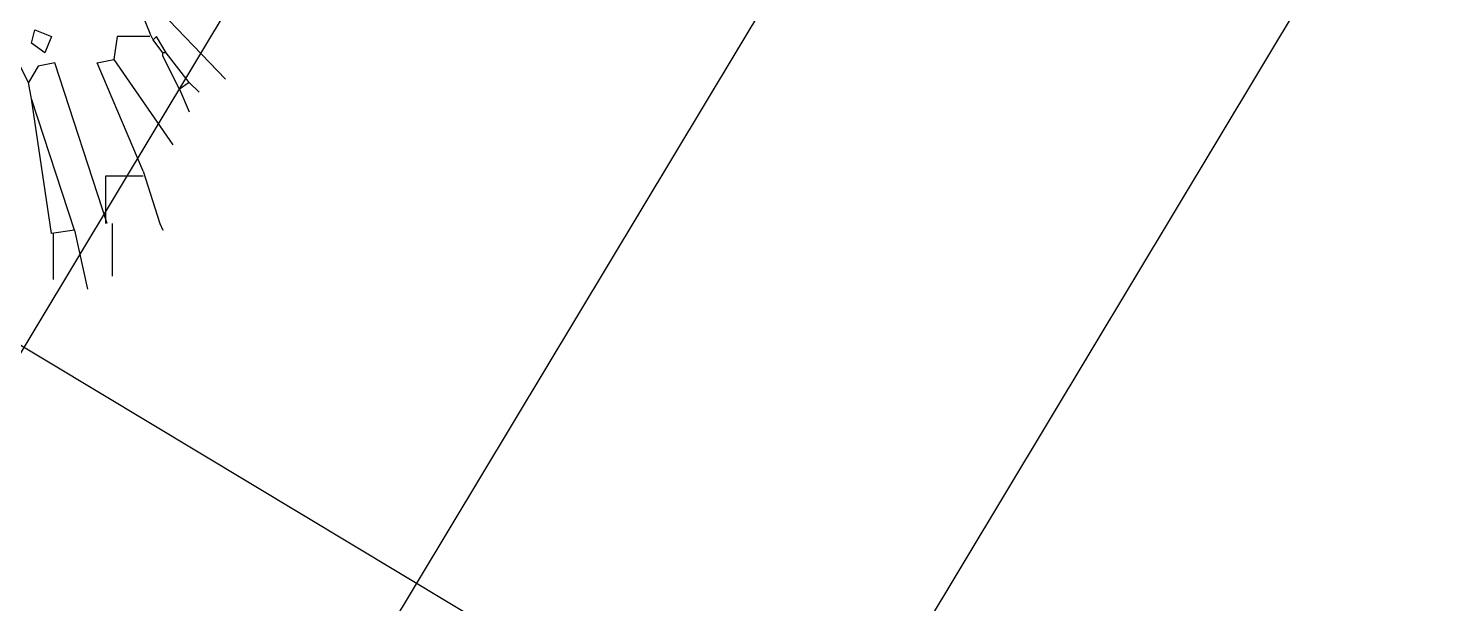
# Model space of a CAD drawing. Header units: metres. Extents: x 97 to 197, y 104 to 205.
# Drawn here: x 184.5763 to 184.6991, y 114.468 to 114.5179 of the extents above; entities that cross this region are included whole.
import ezdxf

# ---------------------------------------------------------------- set-up
doc = ezdxf.new("R2010")
doc.units = ezdxf.units.M
doc.layers.get('0').update_dxf_attribs({"plot": 0})
doc.layers.add('18-HATCH', color=1, linetype='Continuous')
doc.layers.add('6-VEGETAÇÃO', color=104, linetype='Continuous')

# ---------------------------------------------------------------- blocks, each defined once
blk = doc.blocks.new('arb-alz-72')
at = {"color": 94, "linetype": 'Continuous'}
for points in [[(0.9919, 4.7843), (1.1441, 4.9299)], [(1.1507, 4.857), (1.1706, 4.8769)], [(1.1507, 4.857), (1.0912, 4.8107)], [(1.164, 4.8372), (1.0978, 4.8041), (1.0912, 4.8041)], [(1.1507, 4.857), (1.164, 4.8372)], [(1.164, 4.8372), (1.2103, 4.857)], [(1.0912, 4.8107), (1.0581, 4.7909), (1.0647, 4.7843)], [(1.0912, 4.8107), (1.0912, 4.8041)], [(1.1044, 4.7048), (1.2765, 4.8239)], [(0.9919, 4.7843), (1.0184, 4.7644), (1.0515, 4.7776)], [(1.0647, 4.7843), (1.0515, 4.7776)], [(1.0581, 4.7776), (1.0581, 4.7114), (1.1044, 4.7048)], [(1.0912, 4.8041), (1.0647, 4.7843)], [(1.3295, 4.7644), (1.4353, 4.7975), (1.4486, 4.8041)], [(1.3295, 4.7644), (1.111, 4.6717), (1.1044, 4.7048)], [(1.3394, 4.7644), (1.3394, 4.6883), (1.4353, 4.6883)], [(1.4353, 4.6916), (1.111, 4.5857), (1.1176, 4.5526), (1.1507, 4.5327)], [(1.4353, 4.7015), (1.5413, 4.7015)], [(1.4486, 4.6254), (1.5677, 4.6519)], [(1.4486, 4.6254), (1.1839, 4.5393)], [(1.4486, 4.6254), (1.4552, 4.5791)], [(1.0581, 4.5791), (1.0912, 4.5658), (1.0713, 4.5393), (1.0449, 4.546), (1.0581, 4.5791)], [(1.4552, 4.5791), (1.1839, 4.5393)], [(1.4552, 4.5824), (1.5479, 4.5824)], [(1.1507, 4.5327), (1.111, 4.5129), (1.1309, 4.4864), (1.1706, 4.4864)], [(1.1839, 4.5393), (1.1507, 4.5327)]]:
    blk.add_lwpolyline(points, dxfattribs=at)
blk = doc.blocks.new('*U271')
at = {"color": 2, "xscale": 0.04295693752754914, "yscale": 0.04295693752754914, "zscale": 0.04295693752754914, "rotation": 270}
blk.add_blockref('arb-alz-72', (-0.12093, 0.0011), dxfattribs=at)
blk = doc.blocks.new('*U272')
at = {"layer": '6-VEGETAÇÃO', "color": 0, "linetype": 'ByBlock', "lineweight": -2, "transparency": 16777216}
blk.add_blockref('*U271', (1.25, 0), dxfattribs=at)

msp = doc.modelspace()

# ---------------------------------------------------------------- hatches: boundary and pattern name
at = {"layer": '18-HATCH', "ltscale": 0.1}
h = msp.add_hatch(dxfattribs=at)
h.set_pattern_fill('AR-CONC', color=256, scale=0.001)
h.set_pattern_definition([(320, (116.64973, 180.4618), (-0.01593909, -0.18218467), [0.01905, -0.20955]), (265, (116.64973, 180.4618), (0.19105685, 0.03524342), [0.01524, -0.1676406]), (10.45144, (116.6484, 180.44661), (0.17511775, -0.14694125), [0.01619, -0.17809024]), (316.1842, (116.70053, 180.4618), (-0.04204233, -0.27107904), [0.028575, -0.314325]), (6.63556, (116.69703, 180.4392), (0.2474261, -0.2374041), [0.024285, -0.2671356]), (261.18415, (116.70053, 180.4618), (0.2474261, -0.2374041), [0.02286, -0.2514597]), (291, (116.68783, 180.4364), (-0.1022652, -0.1516144), [0.01905, -0.20955]), (236, (116.68783, 180.4364), (0.18418797, -0.06180203), [0.01524, -0.16764]), (341.45144, (116.67931, 180.42376), (0.08192277, -0.21341642), [0.01619, -0.17808994]), (307.5, (116.64973, 180.461793), (0.08455504, -0.003088603), [0, -0.165608, 0, -0.17018, 0, -0.168275]), (277.5, (116.64973, 180.46179), (0.100180575, -0.06681966), [0, -0.097028, 0, -0.161798, 0, -0.064135]), (237.5, (116.64973, 180.518435), (-0.005728744, -0.135590595), [0, -0.0635, 0, -0.19812, 0, -0.26289]), (227.5, (116.64973, 180.54384), (0.02542649, -0.14812918), [0, -0.08255, 0, -0.131572, 0, -0.18669])])
h.paths.add_polyline_path([(183.02661, 119.49923), (183.07661, 119.49923), (183.07661, 123.85406), (182.92661, 123.85406), (182.92661, 119.49923)])
h.paths.add_polyline_path([(183.25661, 112.31716), (183.25661, 113.53321), (183.12661, 113.53321), (183.12661, 112.31716)])
h.paths.add_polyline_path([(183.12661, 112.16716), (183.12661, 112.31716), (183.12661, 113.53321), (182.92661, 113.53321), (182.92661, 112.16716), (183.02661, 112.16716)])
edge = h.paths.add_edge_path()
edge.add_line((186.49661, 118.63321), (186.49661, 123.85406))
edge.add_line((186.49661, 123.85406), (185.94661, 123.85406))
edge.add_line((185.94661, 123.85406), (185.94661, 123.68085))
edge.add_line((185.94661, 123.68085), (186.09661, 123.68085))
edge.add_line((186.09661, 123.68085), (186.34661, 123.68085))
edge.add_line((186.34661, 123.68085), (186.34661, 121.55579))
edge.add_line((186.34661, 121.55579), (186.09661, 121.55579))
edge.add_line((186.09661, 121.55579), (186.09661, 121.38259))
edge.add_line((186.09661, 121.38259), (186.34661, 121.38259))
edge.add_line((186.34661, 121.38259), (186.34661, 119.23526))
edge.add_line((186.34661, 119.23526), (186.09661, 119.23526))
edge.add_line((186.09661, 119.23526), (186.09661, 119.06205))
edge.add_line((186.09661, 119.06205), (186.34661, 119.06205))
edge.add_line((186.34661, 119.06205), (186.34661, 118.80799))
edge.add_line((186.34661, 118.80799), (186.43826, 118.80799))
edge.add_line((186.43826, 118.80799), (186.43826, 118.78321))
edge.add_line((186.43826, 118.78321), (186.37661, 118.78321))
edge.add_arc((186.37661, 118.77321), 0.01, 90, 180)
edge.add_line((186.36661, 118.77321), (186.36661, 118.63321))
edge.add_line((186.36661, 118.63321), (186.49661, 118.63321))
h.paths.add_polyline_path([(186.34661, 118.63321), (186.34661, 118.78321), (185.97661, 118.78321), (185.97661, 118.63321)], flags=17)
at = {"layer": '18-HATCH'}
h = msp.add_hatch(dxfattribs=at)
h.set_pattern_fill('GRATE', color=252, scale=0.05, angle=149)
h.set_pattern_definition([(59, (101.285427, 392.521073), (-0.034018827, 0.0204405736), []), (149, (101.28543, 392.52107), (-0.081762294, -0.13607531), [])])
h.paths.add_polyline_path([(185.41117, 115.22133), (184.7838, 115.59776), (184.19733, 114.62019), (184.82469, 114.24376)])

# ---------------------------------------------------------------- block references
at = {"layer": '6-VEGETAÇÃO', "transparency": 33554687, "rotation": 5.867805331832042e-11}
msp.add_blockref('*U272', (183.25249, 114.56151, -0.02214), dxfattribs=at)

doc.saveas('drawing.dxf')
